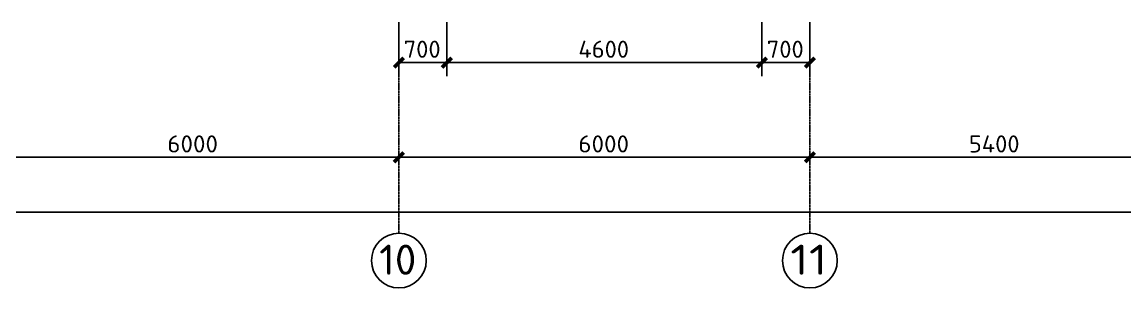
# Model space of a CAD drawing. Extents: x -165130 to 255370, y -346822 to 187778.
# Drawn here: x -112331 to -96232, y -260572 to -256684 of the extents above; entities that cross this region are included whole.
import ezdxf
from ezdxf.enums import TextEntityAlignment as Align

# ---------------------------------------------------------------- set-up
doc = ezdxf.new("R2010")
doc.units = 0
doc.header["$MEASUREMENT"] = 0
doc.linetypes.add('2', pattern=[38.000001, 30.000001, -3, 2, -3])
for name, color, linetype in [('尺寸线及数字', 253, 'CONTINUOUS'), ('轴线__尺寸数字', 4, 'CONTINUOUS'), ('轴线__点划线', 94, '2'), ('轴线__轴线号和轴圈', 94, 'CONTINUOUS')]:
    doc.layers.add(name, color=color, linetype=linetype)
doc.styles.get("Standard").update_dxf_attribs({"font": 'TSSDENG', "height": 3, "bigfont": 'TSSDCHN'})

msp = doc.modelspace()

# ---------------------------------------------------------------- linework, layer by layer
at = {"layer": '尺寸线及数字', "color": 94}
for p, q in [((-106830.862, -256684.486, -625.1), (-106830.862, -257477.388, -625.1)), ((-106130.923, -256684.486, -625.1), (-106130.923, -257477.406, -625.1)), ((-101530.911, -256684.486, -625.1), (-101530.911, -257477.406, -625.1)), ((-100830.899, -256684.486, -625.1), (-100830.899, -257477.406, -625.1)), ((-106830.862, -257277.409, -625.1), (-106130.923, -257277.409, -625.1)), ((-106130.923, -257277.409, -625.1), (-101530.911, -257277.409, -625.1)), ((-101530.911, -257277.409, -625.1), (-100830.899, -257277.409, -625.1))]:
    msp.add_line(p, q, dxfattribs=at)
at = {"layer": '尺寸线及数字', "color": 94, "const_width": 54, "elevation": -625.1}
for points in [[(-106900.882, -257347.411), (-106760.879, -257207.408)], [(-106200.906, -257347.411), (-106060.904, -257207.408)], [(-101600.894, -257347.411), (-101460.928, -257207.408)], [(-100900.918, -257347.411), (-100760.916, -257207.408)]]:
    msp.add_lwpolyline(points, dxfattribs=at)
at = {"layer": '轴线__尺寸数字', "color": 94}
for p, q in [((-112830.862, -258661.504, -625.1), (-106830.862, -258661.504, -625.1)), ((-106830.862, -258671.501, -625.1), (-106830.862, -258661.504, -625.1)), ((-106830.862, -258661.504, -625.1), (-100830.899, -258661.504, -625.1)), ((-106830.862, -258671.501, -625.1), (-106830.862, -258661.504, -625.1)), ((-100830.899, -258671.501, -625.1), (-100830.899, -258661.504, -625.1)), ((-100830.899, -258661.504, -625.1), (-95430.899, -258661.504, -625.1)), ((-100830.899, -258671.501, -625.1), (-100830.899, -258661.504, -625.1)), ((-155070.877, -259461.501, -625.1), (-94590.921, -259461.501, -625.1))]:
    msp.add_line(p, q, dxfattribs=at)
at = {"layer": '轴线__尺寸数字', "color": 94, "const_width": 54, "elevation": -625.1}
for points in [[(-106900.882, -258731.505), (-106760.879, -258591.502)], [(-106900.882, -258731.505), (-106760.879, -258591.502)], [(-100900.918, -258731.505), (-100760.916, -258591.502)], [(-100900.918, -258731.505), (-100760.916, -258591.502)]]:
    msp.add_lwpolyline(points, dxfattribs=at)
at = {"layer": '轴线__点划线'}
for p, q in [((-106830.862, -257310.405, -625.1), (-106830.862, -258110.411, -625.1)), ((-100830.899, -257310.405, -625.1), (-100830.899, -258110.411, -625.1)), ((-106830.862, -258671.501, -625.1), (-106830.862, -258110.411, -625.1)), ((-106830.862, -258671.501, -625.1), (-106830.862, -258110.411, -625.1)), ((-100830.899, -258671.501, -625.1), (-100830.899, -258110.411, -625.1)), ((-100830.899, -258671.501, -625.1), (-100830.899, -258110.411, -625.1)), ((-106830.862, -259771.498, -625.1), (-106830.862, -258671.501, -625.1)), ((-100830.899, -259771.498, -625.1), (-100830.899, -258671.501, -625.1))]:
    msp.add_line(p, q, dxfattribs=at)
at = {"layer": '轴线__轴线号和轴圈'}
for centre in [(-106830.862, -260171.501, -625.1), (-100830.899, -260171.501, -625.1)]:
    msp.add_circle(centre, 400, dxfattribs=at)

# ---------------------------------------------------------------- texts
at = {"layer": '尺寸线及数字', "color": 94}
for s, height, width, p, p2 in [('700', 249.9889, 1.040075, (-106760.916, -257207.408, -625.1), (-106220.901, -257207.408, -625.1)), ('4600', 250, 1.040003, (-104210.916, -257207.408, -625.1), (-103470.913, -257207.408, -625.1)), ('700', 250, 1.040028, (-101460.928, -257207.408, -625.1), (-100920.913, -257207.408, -625.1))]:
    msp.add_text(s, height=height, dxfattribs=dict(at, width=width)).set_placement(p, p2, align=Align.FIT)
at = {"layer": '轴线__尺寸数字', "color": 94}
for s, height, width, p, p2 in [('6000', 250, 1.040003, (-110210.879, -258591.502, -625.1), (-109470.877, -258591.502, -625.1)), ('6000', 249.9987, 1.040009, (-104210.916, -258591.502, -625.1), (-103470.913, -258591.502, -625.1)), ('5400', 250, 1.040003, (-98510.916, -258591.502, -625.1), (-97770.913, -258591.502, -625.1))]:
    msp.add_text(s, height=height, dxfattribs=dict(at, width=width)).set_placement(p, p2, align=Align.FIT)
at = {"layer": '轴线__轴线号和轴圈'}
for s, width, p, p2 in [('10', 1.071528, (-107118.887, -260378.3, -625.1), (-106574.881, -260378.3, -625.1)), ('11', 1.530754, (-101118.924, -260378.3, -625.1), (-100574.917, -260378.3, -625.1))]:
    msp.add_text(s, height=440, dxfattribs=dict(at, width=width)).set_placement(p, p2, align=Align.FIT)

doc.saveas('drawing.dxf')
